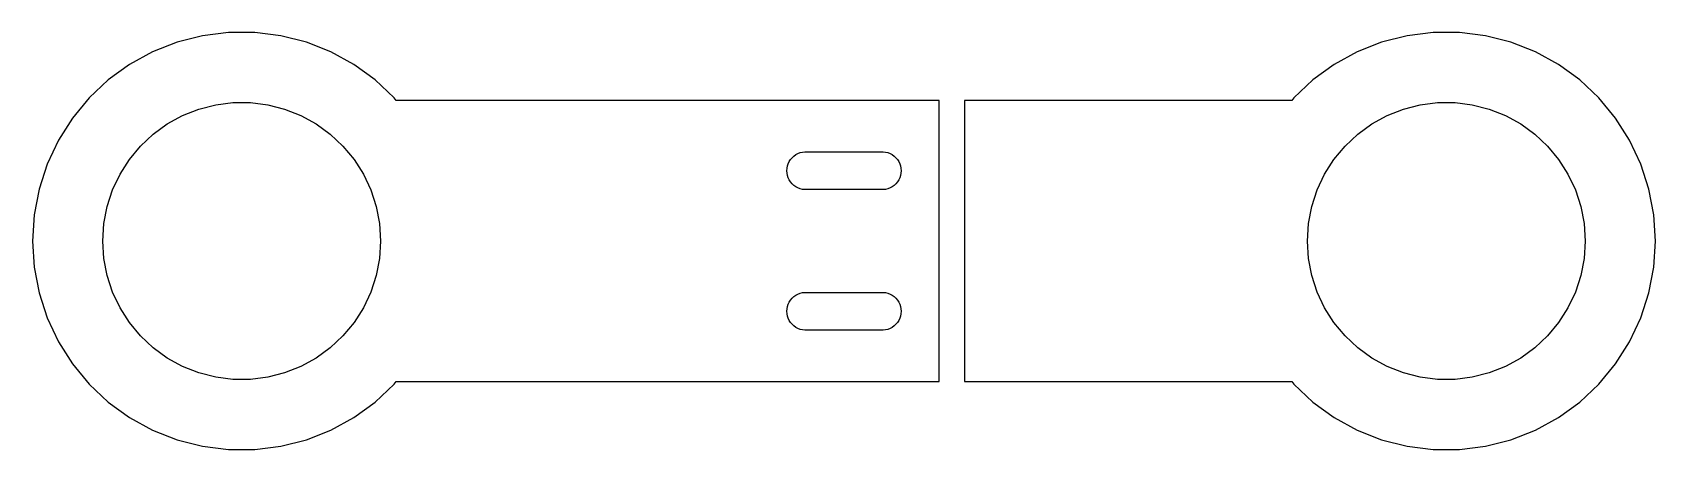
# Model space of a CAD drawing. Header units: metres. Extents: x -16 to 112, y -16 to 16.
import ezdxf

# ---------------------------------------------------------------- set-up
doc = ezdxf.new("R2010")
doc.units = ezdxf.units.M

msp = doc.modelspace()

# ---------------------------------------------------------------- linework, layer by layer
for p, q in [((-5.09877, 15.6924), (-7.02534, 14.9296)), ((-3.09178, 16.2077), (-5.09877, 15.6924)), ((-1.03604, 16.4674), (-3.09178, 16.2077)), ((1.03604, 16.4674), (-1.03604, 16.4674)), ((3.09178, 16.2077), (1.03604, 16.4674)), ((5.09877, 15.6924), (3.09178, 16.2077)), ((7.02534, 14.9296), (5.09877, 15.6924)), ((89.9012, 15.6924), (87.9746, 14.9296)), ((91.9082, 16.2077), (89.9012, 15.6924)), ((93.964, 16.4674), (91.9082, 16.2077)), ((96.036, 16.4674), (93.964, 16.4674)), ((98.0918, 16.2077), (96.036, 16.4674)), ((100.099, 15.6924), (98.0918, 16.2077)), ((102.025, 14.9296), (100.099, 15.6924)), ((-7.02534, 14.9296), (-8.84114, 13.9314)), ((8.84114, 13.9314), (7.02534, 14.9296)), ((87.9746, 14.9296), (86.1589, 13.9314)), ((103.841, 13.9314), (102.025, 14.9296)), ((-8.84114, 13.9314), (-10.5175, 12.7135)), ((10.5175, 12.7135), (8.84114, 13.9314)), ((86.1589, 13.9314), (84.4825, 12.7135)), ((105.517, 12.7135), (103.841, 13.9314)), ((-10.5175, 12.7135), (-12.028, 11.295)), ((12.028, 11.295), (10.5175, 12.7135)), ((84.4825, 12.7135), (82.972, 11.295)), ((107.028, 11.295), (105.517, 12.7135)), ((-12.028, 11.295), (-13.3488, 9.69846)), ((-4.66228, 9.90785), (-3.38373, 10.4141)), ((-3.38373, 10.4141), (-2.05182, 10.756)), ((-2.05182, 10.756), (-0.68755, 10.9284)), ((-0.68755, 10.9284), (0.68755, 10.9284)), ((0.68755, 10.9284), (2.05182, 10.756)), ((2.05182, 10.756), (3.38373, 10.4141)), ((3.38373, 10.4141), (4.66228, 9.90785)), ((12.1893, 11.1), (12.028, 11.295)), ((55, 11.1), (12.1893, 11.1)), ((55, -11.1), (55, 11.1)), ((82.8107, 11.1), (57, 11.1)), ((57, 11.1), (57, -11.1)), ((82.972, 11.295), (82.8107, 11.1)), ((90.3377, 9.90785), (91.6163, 10.4141)), ((91.6163, 10.4141), (92.9482, 10.756)), ((92.9482, 10.756), (94.3124, 10.9284)), ((94.3124, 10.9284), (95.6875, 10.9284)), ((95.6875, 10.9284), (97.0518, 10.756)), ((97.0518, 10.756), (98.3837, 10.4141)), ((98.3837, 10.4141), (99.6623, 9.90785)), ((108.349, 9.69846), (107.028, 11.295)), ((-13.3488, 9.69846), (-14.459, 7.94893)), ((-6.97978, 8.43712), (-5.86729, 9.24538)), ((-5.86729, 9.24538), (-4.66228, 9.90785)), ((4.66228, 9.90785), (5.86729, 9.24538)), ((5.86729, 9.24538), (6.97978, 8.43712)), ((88.0202, 8.43712), (89.1327, 9.24538)), ((89.1327, 9.24538), (90.3377, 9.90785)), ((99.6623, 9.90785), (100.867, 9.24538)), ((100.867, 9.24538), (101.98, 8.43712)), ((109.459, 7.94893), (108.349, 9.69846)), ((-14.459, 7.94893), (-15.3413, 6.07405)), ((-7.98219, 7.49579), (-6.97978, 8.43712)), ((6.97978, 8.43712), (7.98219, 7.49579)), ((87.0178, 7.49579), (88.0202, 8.43712)), ((101.98, 8.43712), (102.982, 7.49579)), ((110.341, 6.07405), (109.459, 7.94893)), ((-9.59555, 5.27519), (-8.85873, 6.43623)), ((-8.85873, 6.43623), (-7.98219, 7.49579)), ((7.98219, 7.49579), (8.85873, 6.43623)), ((8.85873, 6.43623), (9.59555, 5.27519)), ((43.1855, 6.27263), (43.2865, 6.43167)), ((43.2865, 6.43167), (43.4065, 6.57681)), ((43.4065, 6.57681), (43.5439, 6.70576)), ((43.5439, 6.70576), (43.6963, 6.81648)), ((43.6963, 6.81648), (43.8613, 6.90723)), ((43.8613, 6.90723), (44.0365, 6.97658)), ((44.0365, 6.97658), (44.2189, 7.02342)), ((44.2189, 7.02342), (44.4058, 7.04703)), ((44.4058, 7.04703), (50.5942, 7.04703)), ((50.5942, 7.04703), (50.7811, 7.02342)), ((50.7811, 7.02342), (50.9635, 6.97658)), ((50.9635, 6.97658), (51.1387, 6.90723)), ((51.1387, 6.90723), (51.3037, 6.81648)), ((51.3037, 6.81648), (51.4561, 6.70576)), ((51.4561, 6.70576), (51.5934, 6.57681)), ((51.5934, 6.57681), (51.7135, 6.43167)), ((51.7135, 6.43167), (51.8145, 6.27263)), ((85.4044, 5.27519), (86.1413, 6.43623)), ((86.1413, 6.43623), (87.0178, 7.49579)), ((102.982, 7.49579), (103.859, 6.43623)), ((103.859, 6.43623), (104.596, 5.27519)), ((-15.3413, 6.07405), (-15.9816, 4.10338)), ((-10.181, 4.03096), (-9.59555, 5.27519)), ((9.59555, 5.27519), (10.181, 4.03096)), ((43, 5.54999), (43.0118, 5.73799)), ((43.0118, 5.362), (43, 5.54999)), ((43.0118, 5.73799), (43.0471, 5.92303)), ((43.0471, 5.17696), (43.0118, 5.362)), ((43.0471, 5.92303), (43.1053, 6.10217)), ((43.1053, 4.9978), (43.0471, 5.17696)), ((43.1053, 6.10217), (43.1855, 6.27263)), ((51.8145, 6.27263), (51.8947, 6.10217)), ((51.8947, 6.10217), (51.9529, 5.92303)), ((51.9529, 5.17696), (51.8947, 4.9978)), ((51.9529, 5.92303), (51.9882, 5.73799)), ((51.9882, 5.362), (51.9529, 5.17696)), ((51.9882, 5.73799), (52, 5.54999)), ((52, 5.54999), (51.9882, 5.362)), ((84.8189, 4.03096), (85.4044, 5.27519)), ((104.596, 5.27519), (105.181, 4.03096)), ((110.982, 4.10338), (110.341, 6.07405)), ((-15.9816, 4.10338), (-16.3699, 2.06799)), ((-10.606, 2.72314), (-10.181, 4.03096)), ((10.181, 4.03096), (10.606, 2.72314)), ((43.1855, 4.82736), (43.1053, 4.9978)), ((43.2865, 4.66832), (43.1855, 4.82736)), ((43.4065, 4.52318), (43.2865, 4.66832)), ((43.5439, 4.39423), (43.4065, 4.52318)), ((43.6963, 4.28351), (43.5439, 4.39423)), ((43.8613, 4.19275), (43.6963, 4.28351)), ((44.0365, 4.12341), (43.8613, 4.19275)), ((44.2189, 4.07657), (44.0365, 4.12341)), ((44.4058, 4.05295), (44.2189, 4.07657)), ((50.5942, 4.05295), (44.4058, 4.05295)), ((50.7811, 4.07657), (50.5942, 4.05295)), ((50.9635, 4.12341), (50.7811, 4.07657)), ((51.1387, 4.19275), (50.9635, 4.12341)), ((51.3037, 4.28351), (51.1387, 4.19275)), ((51.4561, 4.39423), (51.3037, 4.28351)), ((51.5934, 4.52318), (51.4561, 4.39423)), ((51.7135, 4.66832), (51.5934, 4.52318)), ((51.8145, 4.82736), (51.7135, 4.66832)), ((51.8947, 4.9978), (51.8145, 4.82736)), ((84.394, 2.72314), (84.8189, 4.03096)), ((105.181, 4.03096), (105.606, 2.72314)), ((111.37, 2.06799), (110.982, 4.10338)), ((-10.8636, 1.37239), (-10.606, 2.72314)), ((10.606, 2.72314), (10.8636, 1.37239)), ((84.1363, 1.37239), (84.394, 2.72314)), ((105.606, 2.72314), (105.864, 1.37239)), ((-16.3699, 2.06799), (-16.5, 0)), ((-10.95, 0), (-10.8636, 1.37239)), ((10.8636, 1.37239), (10.95, 0)), ((84.05, 0), (84.1363, 1.37239)), ((105.864, 1.37239), (105.95, 0)), ((111.5, 0), (111.37, 2.06799)), ((-16.5, 0), (-16.3699, -2.06799)), ((-10.8636, -1.37239), (-10.95, 0)), ((10.95, 0), (10.8636, -1.37239)), ((84.1363, -1.37239), (84.05, 0)), ((105.95, 0), (105.864, -1.37239)), ((111.37, -2.06799), (111.5, 0)), ((-16.3699, -2.06799), (-15.9816, -4.10338)), ((-10.606, -2.72314), (-10.8636, -1.37239)), ((10.8636, -1.37239), (10.606, -2.72314)), ((84.394, -2.72314), (84.1363, -1.37239)), ((105.864, -1.37239), (105.606, -2.72314)), ((110.982, -4.10338), (111.37, -2.06799)), ((-10.181, -4.03096), (-10.606, -2.72314)), ((10.606, -2.72314), (10.181, -4.03096)), ((84.8189, -4.03096), (84.394, -2.72314)), ((105.606, -2.72314), (105.181, -4.03096)), ((-15.9816, -4.10338), (-15.3413, -6.07405)), ((-9.59555, -5.27519), (-10.181, -4.03096)), ((10.181, -4.03096), (9.59555, -5.27519)), ((43.0471, -5.17696), (43.1053, -4.9978)), ((43.1053, -4.9978), (43.1855, -4.82736)), ((43.1855, -4.82736), (43.2865, -4.66832)), ((43.2865, -4.66832), (43.4065, -4.52318)), ((43.4065, -4.52318), (43.5439, -4.39423)), ((43.5439, -4.39423), (43.6963, -4.28351)), ((43.6963, -4.28351), (43.8613, -4.19275)), ((43.8613, -4.19275), (44.0365, -4.12341)), ((44.0365, -4.12341), (44.2189, -4.07657)), ((44.2189, -4.07657), (44.4058, -4.05295)), ((44.4058, -4.05295), (50.5942, -4.05295)), ((50.5942, -4.05295), (50.7811, -4.07657)), ((50.7811, -4.07657), (50.9635, -4.12341)), ((50.9635, -4.12341), (51.1387, -4.19275)), ((51.1387, -4.19275), (51.3037, -4.28351)), ((51.3037, -4.28351), (51.4561, -4.39423)), ((51.4561, -4.39423), (51.5934, -4.52318)), ((51.5934, -4.52318), (51.7135, -4.66832)), ((51.7135, -4.66832), (51.8145, -4.82736)), ((51.8145, -4.82736), (51.8947, -4.9978)), ((51.8947, -4.9978), (51.9529, -5.17696)), ((85.4044, -5.27519), (84.8189, -4.03096)), ((105.181, -4.03096), (104.596, -5.27519)), ((110.341, -6.07405), (110.982, -4.10338)), ((-15.3413, -6.07405), (-14.459, -7.94893)), ((-8.85873, -6.43623), (-9.59555, -5.27519)), ((9.59555, -5.27519), (8.85873, -6.43623)), ((43, -5.54999), (43.0118, -5.362)), ((43.0118, -5.73799), (43, -5.54999)), ((43.0118, -5.362), (43.0471, -5.17696)), ((43.0471, -5.92303), (43.0118, -5.73799)), ((43.1053, -6.10217), (43.0471, -5.92303)), ((43.1855, -6.27263), (43.1053, -6.10217)), ((43.2865, -6.43167), (43.1855, -6.27263)), ((51.8145, -6.27263), (51.7135, -6.43167)), ((51.8947, -6.10217), (51.8145, -6.27263)), ((51.9529, -5.92303), (51.8947, -6.10217)), ((51.9529, -5.17696), (51.9882, -5.362)), ((51.9882, -5.73799), (51.9529, -5.92303)), ((51.9882, -5.362), (52, -5.54999)), ((52, -5.54999), (51.9882, -5.73799)), ((86.1413, -6.43623), (85.4044, -5.27519)), ((104.596, -5.27519), (103.859, -6.43623)), ((109.459, -7.94893), (110.341, -6.07405)), ((-7.98219, -7.49579), (-8.85873, -6.43623)), ((-6.97978, -8.43712), (-7.98219, -7.49579)), ((7.98219, -7.49579), (6.97978, -8.43712)), ((8.85873, -6.43623), (7.98219, -7.49579)), ((43.4065, -6.57681), (43.2865, -6.43167)), ((43.5439, -6.70576), (43.4065, -6.57681)), ((43.6963, -6.81648), (43.5439, -6.70576)), ((43.8613, -6.90723), (43.6963, -6.81648)), ((44.0365, -6.97658), (43.8613, -6.90723)), ((44.2189, -7.02342), (44.0365, -6.97658)), ((44.4058, -7.04703), (44.2189, -7.02342)), ((50.5942, -7.04703), (44.4058, -7.04703)), ((50.7811, -7.02342), (50.5942, -7.04703)), ((50.9635, -6.97658), (50.7811, -7.02342)), ((51.1387, -6.90723), (50.9635, -6.97658)), ((51.3037, -6.81648), (51.1387, -6.90723)), ((51.4561, -6.70576), (51.3037, -6.81648)), ((51.5934, -6.57681), (51.4561, -6.70576)), ((51.7135, -6.43167), (51.5934, -6.57681)), ((87.0178, -7.49579), (86.1413, -6.43623)), ((88.0202, -8.43712), (87.0178, -7.49579)), ((102.982, -7.49579), (101.98, -8.43712)), ((103.859, -6.43623), (102.982, -7.49579)), ((-14.459, -7.94893), (-13.3488, -9.69846)), ((-5.86729, -9.24538), (-6.97978, -8.43712)), ((6.97978, -8.43712), (5.86729, -9.24538)), ((89.1327, -9.24538), (88.0202, -8.43712)), ((101.98, -8.43712), (100.867, -9.24538)), ((108.349, -9.69846), (109.459, -7.94893)), ((-13.3488, -9.69846), (-12.028, -11.295)), ((-4.66228, -9.90785), (-5.86729, -9.24538)), ((-3.38373, -10.4141), (-4.66228, -9.90785)), ((4.66228, -9.90785), (3.38373, -10.4141)), ((5.86729, -9.24538), (4.66228, -9.90785)), ((90.3377, -9.90785), (89.1327, -9.24538)), ((91.6163, -10.4141), (90.3377, -9.90785)), ((99.6623, -9.90785), (98.3837, -10.4141)), ((100.867, -9.24538), (99.6623, -9.90785)), ((107.028, -11.295), (108.349, -9.69846)), ((-12.028, -11.295), (-10.5175, -12.7135)), ((-2.05182, -10.756), (-3.38373, -10.4141)), ((-0.68755, -10.9284), (-2.05182, -10.756)), ((0.68755, -10.9284), (-0.68755, -10.9284)), ((2.05182, -10.756), (0.68755, -10.9284)), ((3.38373, -10.4141), (2.05182, -10.756)), ((10.5175, -12.7135), (12.028, -11.295)), ((12.028, -11.295), (12.1893, -11.1)), ((12.1893, -11.1), (55, -11.1)), ((57, -11.1), (82.8107, -11.1)), ((82.8107, -11.1), (82.972, -11.295)), ((82.972, -11.295), (84.4825, -12.7135)), ((92.9482, -10.756), (91.6163, -10.4141)), ((94.3124, -10.9284), (92.9482, -10.756)), ((95.6875, -10.9284), (94.3124, -10.9284)), ((97.0518, -10.756), (95.6875, -10.9284)), ((98.3837, -10.4141), (97.0518, -10.756)), ((105.517, -12.7135), (107.028, -11.295)), ((-10.5175, -12.7135), (-8.84114, -13.9314)), ((8.84114, -13.9314), (10.5175, -12.7135)), ((84.4825, -12.7135), (86.1589, -13.9314)), ((103.841, -13.9314), (105.517, -12.7135)), ((-8.84114, -13.9314), (-7.02534, -14.9296)), ((7.02534, -14.9296), (8.84114, -13.9314)), ((86.1589, -13.9314), (87.9746, -14.9296)), ((102.025, -14.9296), (103.841, -13.9314)), ((-7.02534, -14.9296), (-5.09877, -15.6924)), ((5.09877, -15.6924), (7.02534, -14.9296)), ((87.9746, -14.9296), (89.9012, -15.6924)), ((100.099, -15.6924), (102.025, -14.9296)), ((-5.09877, -15.6924), (-3.09178, -16.2077)), ((-3.09178, -16.2077), (-1.03604, -16.4674)), ((-1.03604, -16.4674), (1.03604, -16.4674)), ((1.03604, -16.4674), (3.09178, -16.2077)), ((3.09178, -16.2077), (5.09877, -15.6924)), ((89.9012, -15.6924), (91.9082, -16.2077)), ((91.9082, -16.2077), (93.964, -16.4674)), ((93.964, -16.4674), (96.036, -16.4674)), ((96.036, -16.4674), (98.0918, -16.2077)), ((98.0918, -16.2077), (100.099, -15.6924))]:
    msp.add_line(p, q)

doc.saveas('drawing.dxf')
